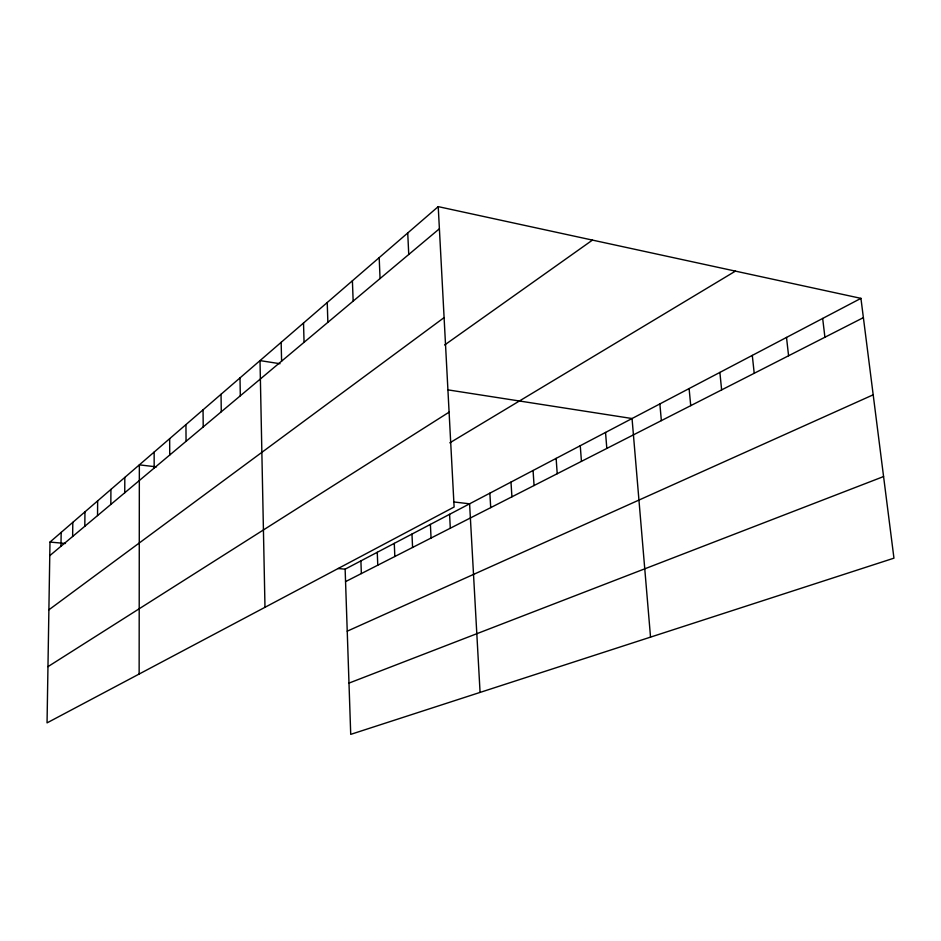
<?xml version="1.0" encoding="UTF-8"?>
<svg xmlns="http://www.w3.org/2000/svg" width="941" height="941" viewBox="0 0 941 941"><rect width="100%" height="100%" fill="white"/><g stroke="black" fill="none" stroke-linecap="round" stroke-linejoin="round"><path stroke-width="1.41" d="M139.139 674.038L139.35 464.854L156.465 466.877M124.753 492.755L124.812 477.416M110.838 504.435L110.92 489.414M97.535 515.586L97.652 500.883M84.808 526.266L84.961 511.845M72.633 536.488L72.81 522.349M60.965 546.274L61.165 532.418M438.224 206.632L49.991 542.063L47.05 722.876L454.115 507.011L438.224 206.632L860.933 298.356L893.95 558.166L350.722 734.368L345.135 569.164L860.933 298.356M49.767 555.672L439.4 228.769M48.885 609.815L444.093 317.611M444.646 344.982L592.454 240.096M47.967 666.651L449.092 412.158M449.798 442.846L735.427 271.126M345.559 581.62L863.379 317.635M347.229 631.176L873.189 394.808M348.993 683.095L883.575 476.558M49.991 542.063L65.482 543.486M338.019 568.517L345.135 569.164M453.809 501.953L469.594 503.823L480.075 692.411M280.03 363.72L260.01 360.603L264.986 607.31M448.163 389.903L632.046 418.533L650.537 637.116M822.669 318.446L824.916 337.243M786.511 337.431L788.582 355.769M752.294 355.392L754.212 373.295M719.877 372.413L721.629 389.903M689.106 388.574L690.729 405.653M659.864 403.924L661.358 420.627M605.534 432.448L606.816 448.434M580.256 445.716L581.444 461.372M556.131 458.385L557.213 473.723M533.065 470.5L534.065 485.521M510.987 482.086L511.916 496.813M489.861 493.178L490.708 507.622M449.586 514.327L450.304 528.219M430.39 524.408L431.06 538.04M407.735 232.98L408.747 254.482M411.97 534.076L412.581 547.462M394.279 543.369L394.832 556.507M379.188 257.646L380.058 278.548M377.259 552.296L377.776 565.2M352.405 280.783L353.157 301.12M360.897 560.895L361.356 573.575M327.233 302.531L327.868 322.34M303.52 323.022L304.061 342.312M281.147 342.348L281.606 361.156M240.002 377.894L240.308 395.808M221.041 394.279L221.276 411.77M203.044 409.829L203.221 426.92M185.942 424.603L186.059 441.317M169.662 438.671L169.733 455.021M154.148 452.068L154.171 468.065"/></g></svg>
